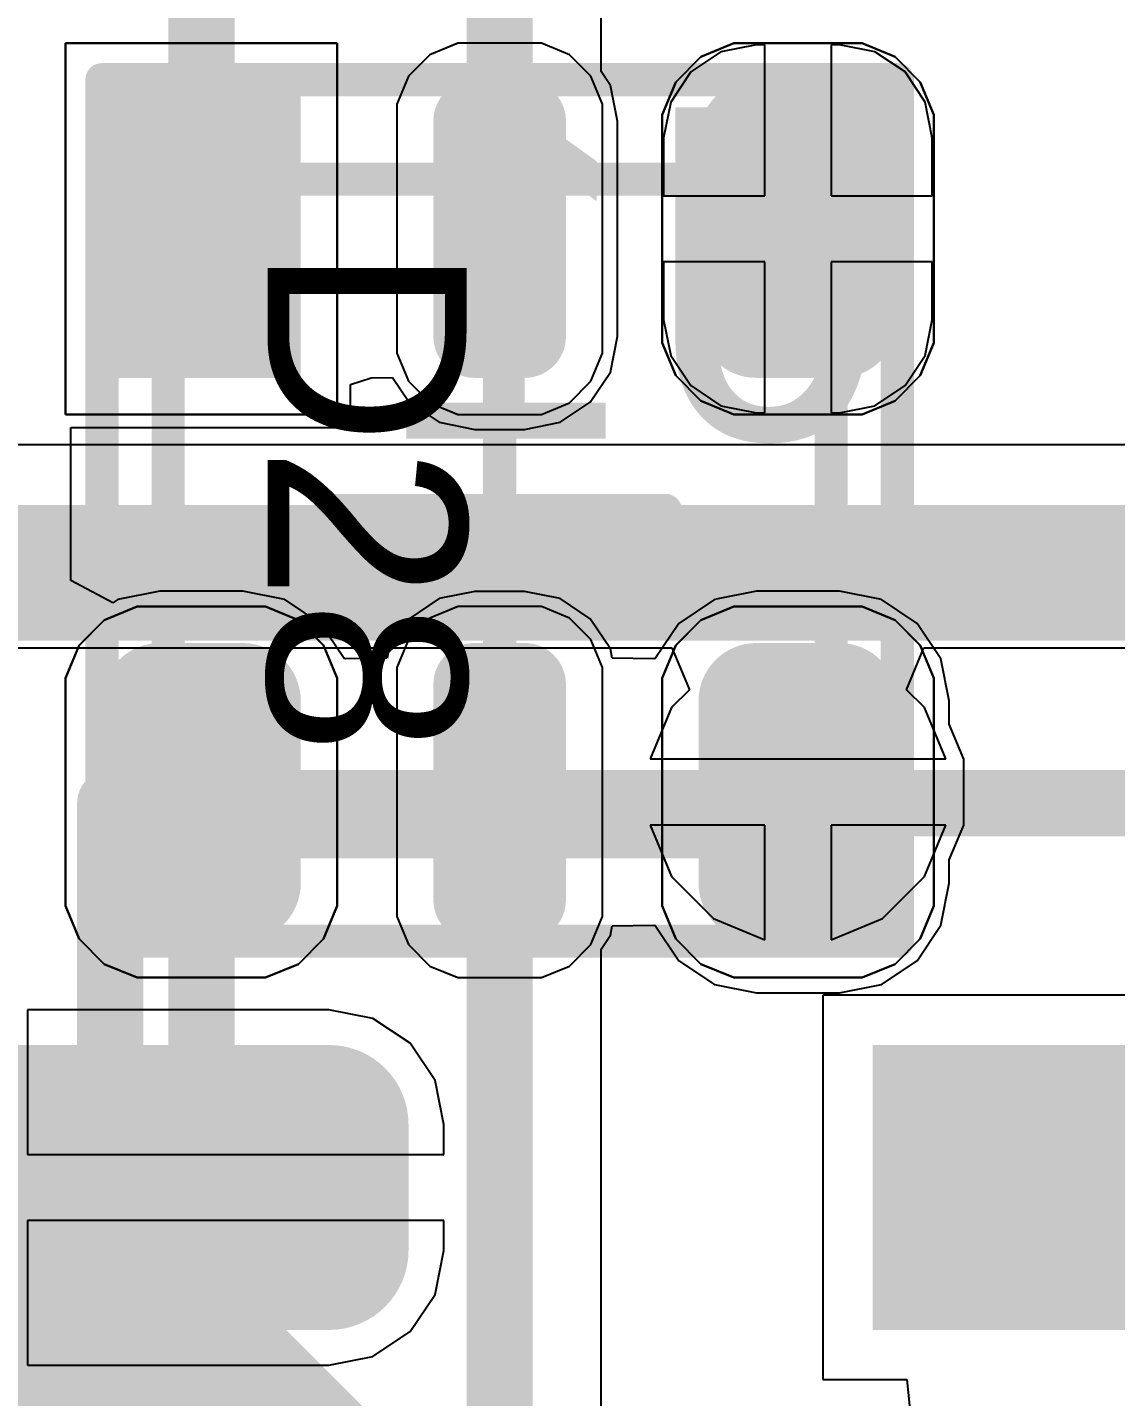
# Model space of a CAD drawing. Header units: inches. Extents: x -5 to 179, y -47 to 8.
# Drawn here: x 66.575 to 69.858, y -13.566 to -9.434 of the extents above; entities that cross this region are included whole.
import ezdxf

# ---------------------------------------------------------------- set-up
doc = ezdxf.new("R2010")
doc.units = ezdxf.units.IN
for name, color, linetype in [('Bottom 3D Body', 56, 'Continuous'), ('Bottom Courtyard', 56, 'Continuous'), ('Bottom Layer', 5, 'Continuous'), ('Bottom Overlay', 54, 'Continuous'), ('Bottom Solder', 6, 'Continuous'), ('Mechanical 1', 6, 'Continuous'), ('Top 3D Body', 56, 'Continuous'), ('Top Courtyard', 56, 'Continuous'), ('Top Layer', 1, 'Continuous'), ('Top Overlay', 2, 'Continuous'), ('Top Paste', 8, 'Continuous'), ('Top Solder', 216, 'Continuous'), ('Via Holes', 16, 'Continuous')]:
    doc.layers.add(name, color=color, linetype=linetype)
doc.styles.add('Arial', font='', dxfattribs={"height": 0.2})
doc.styles.get('Arial').set_extended_font_data('Arial')

# ---------------------------------------------------------------- blocks, each defined once
blk = doc.blocks.new('SMDHDRV10P127_2X5_615X330X560B_B_992')
at = {"layer": 'Bottom Layer'}
blk.add_hatch(color=5, dxfattribs=at).paths.add_polyline_path([(-3.15, -2.16), (-0.75, -2.16), (-0.75, -2.92), (-3.15, -2.92)])
h = blk.add_hatch(color=5, dxfattribs=at)
edge = h.paths.add_edge_path()
edge.add_arc((0.94, -2.35), 0.19, 90, 180)
edge.add_line((0.75, -2.35), (0.75, -2.73))
edge.add_arc((0.94, -2.73), 0.19, 180, 270)
edge.add_line((0.94, -2.92), (2.96, -2.92))
edge.add_arc((2.96, -2.73), 0.19, 270, 360)
edge.add_line((3.15, -2.73), (3.15, -2.35))
edge.add_arc((2.96, -2.35), 0.19, 0, 90)
edge.add_line((2.96, -2.16), (0.94, -2.16))
at = {"layer": 'Bottom Solder'}
blk.add_hatch(color=6, dxfattribs=at).paths.add_polyline_path([(-3.2, -2.11), (-0.7, -2.11), (-0.7, -2.97), (-3.2, -2.97)])
h = blk.add_hatch(color=6, dxfattribs=at)
edge = h.paths.add_edge_path()
edge.add_arc((0.94, -2.35), 0.24, 90, 180)
edge.add_line((0.7, -2.35), (0.7, -2.73))
edge.add_arc((0.94, -2.73), 0.24, 180, 270)
edge.add_line((0.94, -2.97), (2.96, -2.97))
edge.add_arc((2.96, -2.73), 0.24, 270, 360)
edge.add_line((3.2, -2.73), (3.2, -2.35))
edge.add_arc((2.96, -2.35), 0.24, 0, 90)
edge.add_line((2.96, -2.11), (0.94, -2.11))
at = {"layer": 'Bottom 3D Body'}
for points in [[(1.6, 3.7, 0.2, 0.2, 0), (1.6, -3.7, 0.2, 0.2, 0)], [(1.6, -3.7, 0.2, 0.2, 0), (-1.6, -3.7, 0.2, 0.2, 0)]]:
    blk.add_lwpolyline(points, format="xyseb", dxfattribs=at)
blk.add_lwpolyline([(1.55, -3.7, 0.1, 0.1, 1), (1.65, -3.7, 0.1, 0.1, 1)], format="xyseb", close=True, dxfattribs=at)
blk.add_lwpolyline([(1.55, -3.7, 0.1, 0.1, 1), (1.65, -3.7, 0.1, 0.1, 1)], format="xyseb", close=True, dxfattribs=at)
at = {"layer": 'Bottom Courtyard'}
blk.add_lwpolyline([(3.5, -4.5, 0.2, 0.2, 0), (-3.5, -4.5, 0.2, 0.2, 0)], format="xyseb", dxfattribs=at)
at = {"layer": 'Bottom Overlay'}
blk.add_lwpolyline([(1.95, -4.29, 0.2, 0.2, 0), (-1.95, -4.29, 0.2, 0.2, 0)], format="xyseb", dxfattribs=at)
blk = doc.blocks.new('APA_RGB_LED_2020_1068')
at = {"layer": 'Top Layer'}
h = blk.add_hatch(color=1, dxfattribs=at)
edge = h.paths.add_edge_path()
edge.add_arc((-1.125, 1.025), 0.125, 90, 180)
edge.add_line((-1.25, 1.025), (-1.25, 0.775))
edge.add_arc((-1.125, 0.775), 0.125, 180, 270)
edge.add_line((-1.125, 0.65), (-0.575, 0.65))
edge.add_arc((-0.575, 0.775), 0.125, 270, 360)
edge.add_line((-0.45, 0.775), (-0.45, 1.025))
edge.add_arc((-0.575, 1.025), 0.125, 0, 90)
edge.add_line((-0.575, 1.15), (-1.125, 1.15))
h = blk.add_hatch(color=1, dxfattribs=at)
edge = h.paths.add_edge_path()
edge.add_arc((0.575, 1.025), 0.125, 90, 180)
edge.add_line((0.45, 1.025), (0.45, 0.775))
edge.add_arc((0.575, 0.775), 0.125, 180, 270)
edge.add_line((0.575, 0.65), (1.125, 0.65))
edge.add_arc((1.125, 0.775), 0.125, 270, 360)
edge.add_line((1.25, 0.775), (1.25, 1.025))
edge.add_arc((1.125, 1.025), 0.125, 0, 90)
edge.add_line((1.125, 1.15), (0.575, 1.15))
h = blk.add_hatch(color=1, dxfattribs=at)
edge = h.paths.add_edge_path()
edge.add_arc((-1.175, 0.075), 0.075, 90, 180)
edge.add_line((-1.25, 0.075), (-1.25, -0.075))
edge.add_arc((-1.175, -0.075), 0.075, 180, 270)
edge.add_line((-1.175, -0.15), (-0.525, -0.15))
edge.add_arc((-0.525, -0.075), 0.075, 270, 360)
edge.add_line((-0.45, -0.075), (-0.45, 0.075))
edge.add_arc((-0.525, 0.075), 0.075, 0, 90)
edge.add_line((-0.525, 0.15), (-1.175, 0.15))
h = blk.add_hatch(color=1, dxfattribs=at)
edge = h.paths.add_edge_path()
edge.add_arc((0.525, 0.075), 0.075, 90, 180)
edge.add_line((0.45, 0.075), (0.45, -0.075))
edge.add_arc((0.525, -0.075), 0.075, 180, 270)
edge.add_line((0.525, -0.15), (1.175, -0.15))
edge.add_arc((1.175, -0.075), 0.075, 270, 360)
edge.add_line((1.25, -0.075), (1.25, 0.075))
edge.add_arc((1.175, 0.075), 0.075, 0, 90)
edge.add_line((1.175, 0.15), (0.525, 0.15))
blk.add_hatch(color=1, dxfattribs=at).paths.add_polyline_path([(-1.25, -0.65), (-0.45, -0.65), (-0.45, -1.15), (-1.25, -1.15)])
h = blk.add_hatch(color=1, dxfattribs=at)
edge = h.paths.add_edge_path()
edge.add_arc((0.575, -0.775), 0.125, 90, 180)
edge.add_line((0.45, -0.775), (0.45, -1.025))
edge.add_arc((0.575, -1.025), 0.125, 180, 270)
edge.add_line((0.575, -1.15), (1.125, -1.15))
edge.add_arc((1.125, -1.025), 0.125, 270, 360)
edge.add_line((1.25, -1.025), (1.25, -0.775))
edge.add_arc((1.125, -0.775), 0.125, 0, 90)
edge.add_line((1.125, -0.65), (0.575, -0.65))
at = {"layer": 'Top Paste'}
h = blk.add_hatch(color=8, dxfattribs=at)
edge = h.paths.add_edge_path()
edge.add_arc((-1.125, 1.025), 0.125, 90, 180)
edge.add_line((-1.25, 1.025), (-1.25, 0.775))
edge.add_arc((-1.125, 0.775), 0.125, 180, 270)
edge.add_line((-1.125, 0.65), (-0.575, 0.65))
edge.add_arc((-0.575, 0.775), 0.125, 270, 360)
edge.add_line((-0.45, 0.775), (-0.45, 1.025))
edge.add_arc((-0.575, 1.025), 0.125, 0, 90)
edge.add_line((-0.575, 1.15), (-1.125, 1.15))
h = blk.add_hatch(color=8, dxfattribs=at)
edge = h.paths.add_edge_path()
edge.add_arc((0.575, 1.025), 0.125, 90, 180)
edge.add_line((0.45, 1.025), (0.45, 0.775))
edge.add_arc((0.575, 0.775), 0.125, 180, 270)
edge.add_line((0.575, 0.65), (1.125, 0.65))
edge.add_arc((1.125, 0.775), 0.125, 270, 360)
edge.add_line((1.25, 0.775), (1.25, 1.025))
edge.add_arc((1.125, 1.025), 0.125, 0, 90)
edge.add_line((1.125, 1.15), (0.575, 1.15))
h = blk.add_hatch(color=8, dxfattribs=at)
edge = h.paths.add_edge_path()
edge.add_arc((-1.175, 0.075), 0.075, 90, 180)
edge.add_line((-1.25, 0.075), (-1.25, -0.075))
edge.add_arc((-1.175, -0.075), 0.075, 180, 270)
edge.add_line((-1.175, -0.15), (-0.525, -0.15))
edge.add_arc((-0.525, -0.075), 0.075, 270, 360)
edge.add_line((-0.45, -0.075), (-0.45, 0.075))
edge.add_arc((-0.525, 0.075), 0.075, 0, 90)
edge.add_line((-0.525, 0.15), (-1.175, 0.15))
h = blk.add_hatch(color=8, dxfattribs=at)
edge = h.paths.add_edge_path()
edge.add_arc((0.525, 0.075), 0.075, 90, 180)
edge.add_line((0.45, 0.075), (0.45, -0.075))
edge.add_arc((0.525, -0.075), 0.075, 180, 270)
edge.add_line((0.525, -0.15), (1.175, -0.15))
edge.add_arc((1.175, -0.075), 0.075, 270, 360)
edge.add_line((1.25, -0.075), (1.25, 0.075))
edge.add_arc((1.175, 0.075), 0.075, 0, 90)
edge.add_line((1.175, 0.15), (0.525, 0.15))
blk.add_hatch(color=8, dxfattribs=at).paths.add_polyline_path([(-1.25, -0.65), (-0.45, -0.65), (-0.45, -1.15), (-1.25, -1.15)])
h = blk.add_hatch(color=8, dxfattribs=at)
edge = h.paths.add_edge_path()
edge.add_arc((0.575, -0.775), 0.125, 90, 180)
edge.add_line((0.45, -0.775), (0.45, -1.025))
edge.add_arc((0.575, -1.025), 0.125, 180, 270)
edge.add_line((0.575, -1.15), (1.125, -1.15))
edge.add_arc((1.125, -1.025), 0.125, 270, 360)
edge.add_line((1.25, -1.025), (1.25, -0.775))
edge.add_arc((1.125, -0.775), 0.125, 0, 90)
edge.add_line((1.125, -0.65), (0.575, -0.65))
at = {"layer": 'Top Solder'}
h = blk.add_hatch(color=216, dxfattribs=at)
edge = h.paths.add_edge_path()
edge.add_arc((-1.125, 1.025), 0.175, 90, 180)
edge.add_line((-1.3, 1.025), (-1.3, 0.775))
edge.add_arc((-1.125, 0.775), 0.175, 180, 270)
edge.add_line((-1.125, 0.6), (-0.575, 0.6))
edge.add_arc((-0.575, 0.775), 0.175, 270, 360)
edge.add_line((-0.4, 0.775), (-0.4, 1.025))
edge.add_arc((-0.575, 1.025), 0.175, 0, 90)
edge.add_line((-0.575, 1.2), (-1.125, 1.2))
h = blk.add_hatch(color=216, dxfattribs=at)
edge = h.paths.add_edge_path()
edge.add_arc((0.575, 1.025), 0.175, 90, 180)
edge.add_line((0.4, 1.025), (0.4, 0.775))
edge.add_arc((0.575, 0.775), 0.175, 180, 270)
edge.add_line((0.575, 0.6), (1.125, 0.6))
edge.add_arc((1.125, 0.775), 0.175, 270, 360)
edge.add_line((1.3, 0.775), (1.3, 1.025))
edge.add_arc((1.125, 1.025), 0.175, 0, 90)
edge.add_line((1.125, 1.2), (0.575, 1.2))
h = blk.add_hatch(color=216, dxfattribs=at)
edge = h.paths.add_edge_path()
edge.add_arc((-1.175, 0.075), 0.125, 90, 180)
edge.add_line((-1.3, 0.075), (-1.3, -0.075))
edge.add_arc((-1.175, -0.075), 0.125, 180, 270)
edge.add_line((-1.175, -0.2), (-0.525, -0.2))
edge.add_arc((-0.525, -0.075), 0.125, 270, 360)
edge.add_line((-0.4, -0.075), (-0.4, 0.075))
edge.add_arc((-0.525, 0.075), 0.125, 0, 90)
edge.add_line((-0.525, 0.2), (-1.175, 0.2))
h = blk.add_hatch(color=216, dxfattribs=at)
edge = h.paths.add_edge_path()
edge.add_arc((0.525, 0.075), 0.125, 90, 180)
edge.add_line((0.4, 0.075), (0.4, -0.075))
edge.add_arc((0.525, -0.075), 0.125, 180, 270)
edge.add_line((0.525, -0.2), (1.175, -0.2))
edge.add_arc((1.175, -0.075), 0.125, 270, 360)
edge.add_line((1.3, -0.075), (1.3, 0.075))
edge.add_arc((1.175, 0.075), 0.125, 0, 90)
edge.add_line((1.175, 0.2), (0.525, 0.2))
blk.add_hatch(color=216, dxfattribs=at).paths.add_polyline_path([(-1.3, -0.6), (-0.4, -0.6), (-0.4, -1.2), (-1.3, -1.2)])
h = blk.add_hatch(color=216, dxfattribs=at)
edge = h.paths.add_edge_path()
edge.add_arc((0.575, -0.775), 0.175, 90, 180)
edge.add_line((0.4, -0.775), (0.4, -1.025))
edge.add_arc((0.575, -1.025), 0.175, 180, 270)
edge.add_line((0.575, -1.2), (1.125, -1.2))
edge.add_arc((1.125, -1.025), 0.175, 270, 360)
edge.add_line((1.3, -1.025), (1.3, -0.775))
edge.add_arc((1.125, -0.775), 0.175, 0, 90)
edge.add_line((1.125, -0.6), (0.575, -0.6))
at = {"layer": 'Top 3D Body'}
for points in [[(1, 1, 0.1, 0.1, 0), (-1, 1, 0.1, 0.1, 0)], [(-1, -1, 0.1, 0.1, 0), (-1, 1, 0.1, 0.1, 0)], [(1, -1, 0.1, 0.1, 0), (1, 1, 0.1, 0.1, 0)], [(1, -1, 0.1, 0.1, 0), (-1, -1, 0.1, 0.1, 0)]]:
    blk.add_lwpolyline(points, format="xyseb", dxfattribs=at)
for points in [[(-1.025, 1, 0.05, 0.05, 1), (-0.975, 1, 0.05, 0.05, 1)], [(-1.025, 1, 0.05, 0.05, 1), (-0.975, 1, 0.05, 0.05, 1)], [(0.975, 1, 0.05, 0.05, 1), (1.025, 1, 0.05, 0.05, 1)], [(0.975, 1, 0.05, 0.05, 1), (1.025, 1, 0.05, 0.05, 1)], [(-1.025, -1, 0.05, 0.05, 1), (-0.975, -1, 0.05, 0.05, 1)], [(-1.025, -1, 0.05, 0.05, 1), (-0.975, -1, 0.05, 0.05, 1)], [(0.975, -1, 0.05, 0.05, 1), (1.025, -1, 0.05, 0.05, 1)], [(0.975, -1, 0.05, 0.05, 1), (1.025, -1, 0.05, 0.05, 1)]]:
    blk.add_lwpolyline(points, format="xyseb", close=True, dxfattribs=at)
at = {"layer": 'Top Courtyard'}
for points in [[(-1.3, -1.2, 0.1, 0.1, 0), (-1.3, 1.2, 0.1, 0.1, 0)], [(1.3, 1.2, 0.1, 0.1, 0), (-1.3, 1.2, 0.1, 0.1, 0)], [(1.3, -1.2, 0.1, 0.1, 0), (1.3, 1.2, 0.1, 0.1, 0)], [(0, -0.5, 0.1, 0.1, 0), (0, 0.5, 0.1, 0.1, 0)], [(0.5, 0, 0.1, 0.1, 0), (-0.5, 0, 0.1, 0.1, 0)], [(1.3, -1.2, 0.1, 0.1, 0), (-1.3, -1.2, 0.1, 0.1, 0)]]:
    blk.add_lwpolyline(points, format="xyseb", dxfattribs=at)
for points in [[(-1.325, 1.2, 0.05, 0.05, 1), (-1.275, 1.2, 0.05, 0.05, 1)], [(-1.325, 1.2, 0.05, 0.05, 1), (-1.275, 1.2, 0.05, 0.05, 1)], [(1.275, 1.2, 0.05, 0.05, 1), (1.325, 1.2, 0.05, 0.05, 1)], [(1.275, 1.2, 0.05, 0.05, 1), (1.325, 1.2, 0.05, 0.05, 1)], [(-0.025, 0.5, 0.05, 0.05, 1), (0.025, 0.5, 0.05, 0.05, 1)], [(-0.525, 0, 0.05, 0.05, 1), (-0.475, 0, 0.05, 0.05, 1)], [(0.475, 0, 0.05, 0.05, 1), (0.525, 0, 0.05, 0.05, 1)], [(-0.025, -0.5, 0.05, 0.05, 1), (0.025, -0.5, 0.05, 0.05, 1)], [(-1.325, -1.2, 0.05, 0.05, 1), (-1.275, -1.2, 0.05, 0.05, 1)], [(-1.325, -1.2, 0.05, 0.05, 1), (-1.275, -1.2, 0.05, 0.05, 1)], [(1.275, -1.2, 0.05, 0.05, 1), (1.325, -1.2, 0.05, 0.05, 1)], [(1.275, -1.2, 0.05, 0.05, 1), (1.325, -1.2, 0.05, 0.05, 1)]]:
    blk.add_lwpolyline(points, format="xyseb", close=True, dxfattribs=at)
at = {"layer": 'Top Overlay'}
for p, q in [((-1.2929, 1.2689), (-1.1937, 1.31)), ((-1.1937, 1.31), (-1.14, 1.31)), ((-1.14, 1.31), (-1.14, 1.31)), ((-1.14, 1.31), (-0.56, 1.31)), ((-0.56, 1.31), (-0.5063, 1.31)), ((-0.5063, 1.31), (-0.4071, 1.2689)), ((0.4071, 1.2689), (0.5063, 1.31)), ((0.5063, 1.31), (0.56, 1.31)), ((0.56, 1.31), (0.56, 1.31)), ((0.56, 1.31), (1.14, 1.31)), ((1.14, 1.31), (1.1937, 1.31)), ((1.1937, 1.31), (1.2929, 1.2689)), ((-1.3689, 1.1929), (-1.2929, 1.2689)), ((-0.4071, 1.2689), (-0.3311, 1.1929)), ((0.3311, 1.1929), (0.4071, 1.2689)), ((1.2929, 1.2689), (1.3689, 1.1929)), ((-1.41, 1.0937), (-1.3689, 1.1929)), ((-0.3311, 1.1929), (-0.29, 1.0937)), ((0.29, 1.0937), (0.3311, 1.1929)), ((1.3689, 1.1929), (1.41, 1.0937)), ((-1.41, 1.04), (-1.41, 1.0937)), ((-0.29, 1.0937), (-0.29, 1.04)), ((0.29, 1.04), (0.29, 1.0937)), ((1.41, 1.0937), (1.41, 1.04)), ((-1.41, 0.76), (-1.41, 1.04)), ((-0.29, 1.04), (-0.29, 1.04)), ((-0.29, 1.04), (-0.29, 0.76)), ((0.29, 0.76), (0.29, 1.04)), ((1.41, 1.04), (1.41, 1.04)), ((1.41, 1.04), (1.41, 0.76)), ((-1.41, 0.76), (-1.41, 0.76)), ((-1.41, 0.7063), (-1.41, 0.76)), ((-0.29, 0.76), (-0.29, 0.7063)), ((0.29, 0.76), (0.29, 0.76)), ((0.29, 0.7063), (0.29, 0.76)), ((1.41, 0.76), (1.41, 0.7063)), ((-1.3689, 0.6071), (-1.41, 0.7063)), ((-0.29, 0.7063), (-0.3311, 0.6071)), ((0.3311, 0.6071), (0.29, 0.7063)), ((1.41, 0.7063), (1.3689, 0.6071)), ((-1.2929, 0.5311), (-1.3689, 0.6071)), ((-0.3311, 0.6071), (-0.4071, 0.5311)), ((0.4071, 0.5311), (0.3311, 0.6071)), ((1.3689, 0.6071), (1.2929, 0.5311)), ((-1.1937, 0.49), (-1.2929, 0.5311)), ((-0.4071, 0.5311), (-0.5063, 0.49)), ((0.5063, 0.49), (0.4071, 0.5311)), ((1.2929, 0.5311), (1.1937, 0.49)), ((-1.14, 0.49), (-1.1937, 0.49)), ((-0.56, 0.49), (-1.14, 0.49)), ((-0.5063, 0.49), (-0.56, 0.49)), ((-0.56, 0.49), (-0.56, 0.49)), ((0.56, 0.49), (0.5063, 0.49)), ((1.14, 0.49), (0.56, 0.49)), ((1.1937, 0.49), (1.14, 0.49)), ((1.14, 0.49), (1.14, 0.49)), ((-1.2258, 0.31), (-1.3103, 0.275)), ((-1.18, 0.31), (-1.2258, 0.31)), ((-0.52, 0.31), (-1.18, 0.31)), ((-0.4742, 0.31), (-0.52, 0.31)), ((-0.52, 0.31), (-0.52, 0.31)), ((-0.3897, 0.275), (-0.4742, 0.31)), ((0.4743, 0.31), (0.3897, 0.275)), ((0.52, 0.31), (0.4743, 0.31)), ((1.18, 0.31), (0.52, 0.31)), ((1.2258, 0.31), (1.18, 0.31)), ((1.18, 0.31), (1.18, 0.31)), ((1.3103, 0.275), (1.2258, 0.31)), ((-1.3103, 0.275), (-1.375, 0.2103)), ((-0.325, 0.2103), (-0.3897, 0.275)), ((0.3897, 0.275), (0.325, 0.2103)), ((1.375, 0.2103), (1.3103, 0.275)), ((-1.375, 0.2103), (-1.41, 0.1257)), ((-0.29, 0.1257), (-0.325, 0.2103)), ((0.325, 0.2103), (0.29, 0.1257)), ((1.41, 0.1257), (1.375, 0.2103)), ((-1.41, 0.1257), (-1.41, 0.08)), ((-0.29, 0.08), (-0.29, 0.1257)), ((0.29, 0.1257), (0.29, 0.08)), ((1.41, 0.08), (1.41, 0.1257)), ((-1.41, 0.08), (-1.41, -0.08)), ((-1.41, 0.08), (-1.41, 0.08)), ((-0.29, -0.08), (-0.29, 0.08)), ((0.29, 0.08), (0.29, -0.08)), ((0.29, 0.08), (0.29, 0.08)), ((1.41, -0.08), (1.41, 0.08)), ((-1.41, -0.08), (-1.41, -0.1258)), ((-0.29, -0.1258), (-0.29, -0.08)), ((-0.29, -0.08), (-0.29, -0.08)), ((0.29, -0.08), (0.29, -0.1258)), ((1.41, -0.1258), (1.41, -0.08)), ((1.41, -0.08), (1.41, -0.08)), ((-1.41, -0.1258), (-1.375, -0.2103)), ((-0.325, -0.2103), (-0.29, -0.1258)), ((0.29, -0.1258), (0.325, -0.2103)), ((1.375, -0.2103), (1.41, -0.1258)), ((-1.375, -0.2103), (-1.3103, -0.275)), ((-0.3897, -0.275), (-0.325, -0.2103)), ((0.325, -0.2103), (0.3897, -0.275)), ((1.3103, -0.275), (1.375, -0.2103)), ((-1.3103, -0.275), (-1.2258, -0.31)), ((-0.4742, -0.31), (-0.3897, -0.275)), ((0.3897, -0.275), (0.4743, -0.31)), ((1.2258, -0.31), (1.3103, -0.275)), ((-1.2258, -0.31), (-1.18, -0.31)), ((-1.18, -0.31), (-1.18, -0.31)), ((-1.18, -0.31), (-0.52, -0.31)), ((-0.52, -0.31), (-0.4742, -0.31)), ((0.4743, -0.31), (0.52, -0.31)), ((0.52, -0.31), (0.52, -0.31)), ((0.52, -0.31), (1.18, -0.31)), ((1.18, -0.31), (1.2258, -0.31)), ((-1.41, -1.31), (-1.41, -0.49)), ((-1.41, -0.49), (-0.29, -0.49)), ((-0.29, -0.49), (-0.29, -1.31)), ((0.4071, -0.5311), (0.5063, -0.49)), ((0.5063, -0.49), (0.56, -0.49)), ((0.56, -0.49), (0.56, -0.49)), ((0.56, -0.49), (1.14, -0.49)), ((1.14, -0.49), (1.1937, -0.49)), ((1.1937, -0.49), (1.2929, -0.5311)), ((0.3311, -0.6071), (0.4071, -0.5311)), ((1.2929, -0.5311), (1.3689, -0.6071)), ((0.29, -0.7063), (0.3311, -0.6071)), ((1.3689, -0.6071), (1.41, -0.7063)), ((0.29, -0.76), (0.29, -0.7063)), ((1.41, -0.7063), (1.41, -0.76)), ((0.29, -1.04), (0.29, -0.76)), ((1.41, -0.76), (1.41, -0.76)), ((1.41, -0.76), (1.41, -1.04)), ((0.29, -1.04), (0.29, -1.04)), ((0.29, -1.0937), (0.29, -1.04)), ((1.41, -1.04), (1.41, -1.0937)), ((0.3311, -1.1929), (0.29, -1.0937)), ((1.41, -1.0937), (1.3689, -1.1929)), ((0.4071, -1.2689), (0.3311, -1.1929)), ((1.3689, -1.1929), (1.2929, -1.2689)), ((0.5063, -1.31), (0.4071, -1.2689)), ((1.2929, -1.2689), (1.1937, -1.31)), ((-0.29, -1.31), (-1.41, -1.31)), ((0.56, -1.31), (0.5063, -1.31)), ((1.14, -1.31), (0.56, -1.31)), ((1.1937, -1.31), (1.14, -1.31)), ((1.14, -1.31), (1.14, -1.31))]:
    blk.add_line(p, q, dxfattribs=at)
at = {"layer": 'Top Courtyard', "style": 'Arial'}
blk.add_text('D28', height=0.6, dxfattribs=at).set_placement((-0.8, -0.7))

msp = doc.modelspace()

# ---------------------------------------------------------------- hatches: boundary and pattern name
at = {"layer": 'Bottom Layer'}
h = msp.add_hatch(color=5, dxfattribs=at)
edge = h.paths.add_edge_path()
edge.add_arc((68.9, -11.7417), 0.3, 0, 360)
at = {"layer": 'Top Layer'}
h = msp.add_hatch(color=1, dxfattribs=at)
edge = h.paths.add_edge_path()
edge.add_arc((68.9, -11.7417), 0.3, 0, 360)
at = {"layer": 'Via Holes'}
h = msp.add_hatch(color=7, dxfattribs=at)
edge = h.paths.add_edge_path()
edge.add_arc((68.9, -11.7417), 0.15, 0, 360)

# ---------------------------------------------------------------- linework, layer by layer
at = {"layer": 'Bottom Layer'}
for p, q in [((70.95, -10.6941), (66.2, -10.6941)), ((66.3267, -11.3059), (68.5198, -11.3059)), ((68.5198, -11.3059), (68.5724, -11.4329)), ((69.2276, -11.4329), (69.2802, -11.3059)), ((69.2802, -11.3059), (70.8233, -11.3059)), ((68.5724, -11.4329), (68.5185, -11.4868)), ((69.2815, -11.4868), (69.2276, -11.4329)), ((68.5185, -11.4868), (68.4543, -11.6417)), ((69.3457, -11.6417), (69.2815, -11.4868)), ((68.4543, -11.6417), (69.3457, -11.6417)), ((68.8, -11.8417), (68.4543, -11.8417)), ((68.4543, -11.8417), (68.5185, -11.9966)), ((68.8, -12.1873), (68.8, -11.8417)), ((69.3457, -11.8417), (69, -11.8417)), ((69, -11.8417), (69, -12.1873)), ((69.2815, -11.9966), (69.3457, -11.8417)), ((68.5185, -11.9966), (68.6451, -12.1232)), ((69.1549, -12.1232), (69.2815, -11.9966)), ((68.6451, -12.1232), (68.8, -12.1873)), ((69, -12.1873), (69.1549, -12.1232)), ((71.6928, -12.355), (68.975, -12.355)), ((68.975, -12.355), (68.975, -13.515)), ((67.485, -12.3984), (66.575, -12.3984)), ((66.575, -12.3984), (66.575, -12.835)), ((67.6177, -12.4247), (67.485, -12.3984)), ((67.7301, -12.4999), (67.6177, -12.4247)), ((67.8053, -12.6124), (67.7301, -12.4999)), ((67.8317, -12.745), (67.8053, -12.6124)), ((67.8317, -12.835), (67.8317, -12.745)), ((66.575, -12.835), (67.8317, -12.835)), ((67.8317, -13.035), (66.575, -13.035)), ((66.575, -13.035), (66.575, -13.4717)), ((67.8317, -13.125), (67.8317, -13.035)), ((67.8053, -13.2577), (67.8317, -13.125)), ((67.7301, -13.3701), (67.8053, -13.2577)), ((67.6177, -13.4453), (67.7301, -13.3701)), ((67.485, -13.4717), (67.6177, -13.4453)), ((66.575, -13.4717), (67.485, -13.4717)), ((68.975, -13.515), (69.2287, -13.515)), ((69.2287, -13.515), (69.2412, -13.642))]:
    msp.add_line(p, q, dxfattribs=at)
msp.add_lwpolyline([(66.2, -11, 0.2, 0.2, 0), (70.95, -11, 0.2, 0.2, 0)], format="xyseb", dxfattribs=at)
at = {"layer": 'Mechanical 1'}
msp.add_lwpolyline([(60.925, -7.5, 0.8, 0.8, 0), (87.6552, -34.2302, 0.8, 0.8, 0)], format="xyseb", dxfattribs=at)
at = {"layer": 'Top Layer'}
for p, q in [((68.3059, -9.5672), (68.3059, -7.6828)), ((68.775, -9.4863), (68.6677, -9.5076)), ((68.8, -9.4863), (68.775, -9.4863)), ((68.8, -9.9417), (68.8, -9.4863)), ((69.025, -9.4863), (69, -9.4863)), ((69, -9.4863), (69, -9.9417)), ((69.1323, -9.5076), (69.025, -9.4863)), ((68.6677, -9.5076), (68.5767, -9.5684)), ((69.2233, -9.5684), (69.1323, -9.5076)), ((68.334, -9.6094), (68.3059, -9.5672)), ((68.5767, -9.5684), (68.516, -9.6594)), ((69.284, -9.6594), (69.2233, -9.5684)), ((68.3554, -9.7167), (68.334, -9.6094)), ((68.516, -9.6594), (68.4946, -9.7667)), ((69.3054, -9.7667), (69.284, -9.6594)), ((68.3554, -10.3667), (68.3554, -9.7167)), ((68.4946, -9.7667), (68.4946, -9.9417)), ((69.3054, -9.9417), (69.3054, -9.7667)), ((68.4946, -9.9417), (68.8, -9.9417)), ((69, -9.9417), (69.3054, -9.9417)), ((68.8, -10.1417), (68.4946, -10.1417)), ((68.4946, -10.1417), (68.4946, -10.3167)), ((68.8, -10.5971), (68.8, -10.1417)), ((69.3054, -10.1417), (69, -10.1417)), ((69, -10.1417), (69, -10.5971)), ((69.3054, -10.3167), (69.3054, -10.1417)), ((68.4946, -10.3167), (68.516, -10.424)), ((69.284, -10.424), (69.3054, -10.3167)), ((68.334, -10.474), (68.3554, -10.3667)), ((68.516, -10.424), (68.5767, -10.5149)), ((69.2233, -10.5149), (69.284, -10.424)), ((67.55, -10.5116), (67.612, -10.4915)), ((67.612, -10.4915), (67.677, -10.4905)), ((67.677, -10.4905), (67.7267, -10.5649)), ((68.2733, -10.5649), (68.334, -10.474)), ((67.55, -10.6417), (67.55, -10.5116)), ((68.5767, -10.5149), (68.6677, -10.5757)), ((69.1323, -10.5757), (69.2233, -10.5149)), ((67.7267, -10.5649), (67.8177, -10.6257)), ((68.1823, -10.6257), (68.2733, -10.5649)), ((68.6677, -10.5757), (68.775, -10.5971)), ((69.025, -10.5971), (69.1323, -10.5757)), ((68.775, -10.5971), (68.8, -10.5971)), ((69, -10.5971), (69.025, -10.5971)), ((66.7059, -11.1029), (66.7059, -10.6417)), ((66.7059, -10.6417), (67.55, -10.6417)), ((67.8177, -10.6257), (67.925, -10.6471)), ((67.925, -10.6471), (68.075, -10.6471)), ((68.075, -10.6471), (68.1823, -10.6257)), ((66.8329, -11.1708), (66.7059, -11.1029)), ((66.975, -11.1353), (66.8482, -11.1605)), ((67.225, -11.1353), (66.975, -11.1353)), ((67.3518, -11.1605), (67.225, -11.1353)), ((67.925, -11.1363), (67.8177, -11.1576)), ((68.075, -11.1363), (67.925, -11.1363)), ((68.1823, -11.1576), (68.075, -11.1363)), ((68.775, -11.1353), (68.6482, -11.1605)), ((69.025, -11.1353), (68.775, -11.1353)), ((69.1518, -11.1605), (69.025, -11.1353)), ((66.8482, -11.1605), (66.8329, -11.1708)), ((67.4593, -11.2324), (67.3518, -11.1605)), ((67.8177, -11.1576), (67.7267, -11.2184)), ((68.2733, -11.2184), (68.1823, -11.1576)), ((68.6482, -11.1605), (68.5407, -11.2324)), ((69.2593, -11.2324), (69.1518, -11.1605)), ((67.5306, -11.339), (67.4593, -11.2324)), ((67.7267, -11.2184), (67.666, -11.3094)), ((68.334, -11.3094), (68.2733, -11.2184)), ((68.5407, -11.2324), (68.4694, -11.339)), ((69.3311, -11.3399), (69.2593, -11.2324)), ((67.666, -11.3094), (67.6603, -11.338)), ((68.3397, -11.338), (68.334, -11.3094)), ((67.5348, -11.3398), (67.5306, -11.339)), ((67.6603, -11.338), (67.5348, -11.3398)), ((68.4652, -11.3398), (68.3397, -11.338)), ((68.4694, -11.339), (68.4652, -11.3398)), ((69.3564, -11.4667), (69.3311, -11.3399)), ((69.3564, -11.5369), (69.3564, -11.4667)), ((69.4, -11.6422), (69.3564, -11.5369)), ((69.4, -11.8411), (69.4, -11.6422)), ((69.3564, -11.9465), (69.4, -11.8411)), ((69.3564, -12.0167), (69.3564, -11.9465)), ((69.3311, -12.1435), (69.3564, -12.0167)), ((68.334, -12.174), (68.3397, -12.1453)), ((68.3397, -12.1453), (68.4652, -12.1435)), ((68.4652, -12.1435), (68.4694, -12.1443)), ((68.4694, -12.1443), (68.5407, -12.251)), ((69.2593, -12.251), (69.3311, -12.1435)), ((68.3059, -12.2161), (68.334, -12.174)), ((68.3059, -14.1005), (68.3059, -12.2161)), ((68.5407, -12.251), (68.6482, -12.3228)), ((69.1518, -12.3228), (69.2593, -12.251)), ((68.6482, -12.3228), (68.775, -12.348)), ((68.775, -12.348), (69.025, -12.348)), ((69.025, -12.348), (69.1518, -12.3228))]:
    msp.add_line(p, q, dxfattribs=at)
for points in [[(67.1, -10.0417, 0.2, 0.2, 0), (67.1, -7.2083, 0.2, 0.2, 0)], [(68, -10.0417, 0.2, 0.2, 0), (68, -7.2083, 0.2, 0.2, 0)], [(67.1, -14.575, 0.2, 0.2, 0), (67.1, -11.7417, 0.2, 0.2, 0)], [(68, -14.575, 0.2, 0.2, 0), (68, -11.7417, 0.2, 0.2, 0)]]:
    msp.add_lwpolyline(points, format="xyseb", dxfattribs=at)
for points in [[(67.05, -10.0417, 0.1, 0.1, 1), (67.15, -10.0417, 0.1, 0.1, 1)], [(67.95, -10.0417, 0.1, 0.1, 1), (68.05, -10.0417, 0.1, 0.1, 1)], [(67.05, -11.7417, 0.1, 0.1, 1), (67.15, -11.7417, 0.1, 0.1, 1)], [(67.95, -11.7417, 0.1, 0.1, 1), (68.05, -11.7417, 0.1, 0.1, 1)]]:
    msp.add_lwpolyline(points, format="xyseb", close=True, dxfattribs=at)
at = {"layer": 'Top Overlay'}
for p, q in [((67.51, -9.4817), (66.69, -9.4817)), ((66.69, -9.4817), (66.69, -10.6017)), ((67.51, -10.6017), (67.51, -9.4817)), ((67.8743, -9.4817), (67.7897, -9.5167)), ((68.1257, -9.4817), (67.8743, -9.4817)), ((68.2103, -9.5167), (68.1257, -9.4817)), ((68.7063, -9.4817), (68.6071, -9.5228)), ((69.0937, -9.4817), (68.7063, -9.4817)), ((69.1929, -9.5228), (69.0937, -9.4817)), ((67.7897, -9.5167), (67.725, -9.5814)), ((68.275, -9.5814), (68.2103, -9.5167)), ((68.6071, -9.5228), (68.5311, -9.5987)), ((69.2689, -9.5987), (69.1929, -9.5228)), ((67.725, -9.5814), (67.69, -9.6659)), ((68.31, -9.6659), (68.275, -9.5814)), ((68.5311, -9.5987), (68.49, -9.698)), ((69.31, -9.698), (69.2689, -9.5987)), ((67.69, -9.6659), (67.69, -9.7117)), ((68.31, -9.7117), (68.31, -9.6659)), ((68.49, -9.698), (68.49, -9.7517)), ((69.31, -9.7517), (69.31, -9.698)), ((67.69, -9.7117), (67.69, -10.3717)), ((68.31, -10.3717), (68.31, -9.7117)), ((68.49, -9.7517), (68.49, -10.3317)), ((69.31, -10.3317), (69.31, -9.7517)), ((67.69, -10.3717), (67.69, -10.4174)), ((68.31, -10.4174), (68.31, -10.3717)), ((68.49, -10.3317), (68.49, -10.3854)), ((69.31, -10.3854), (69.31, -10.3317)), ((68.49, -10.3854), (68.5311, -10.4846)), ((69.2689, -10.4846), (69.31, -10.3854)), ((67.69, -10.4174), (67.725, -10.502)), ((68.275, -10.502), (68.31, -10.4174)), ((68.5311, -10.4846), (68.6071, -10.5606)), ((69.1929, -10.5606), (69.2689, -10.4846)), ((67.725, -10.502), (67.7897, -10.5667)), ((68.2103, -10.5667), (68.275, -10.502)), ((67.7897, -10.5667), (67.8743, -10.6017)), ((68.1257, -10.6017), (68.2103, -10.5667)), ((68.6071, -10.5606), (68.7063, -10.6017)), ((69.0937, -10.6017), (69.1929, -10.5606)), ((66.69, -10.6017), (67.51, -10.6017)), ((67.8743, -10.6017), (68.1257, -10.6017)), ((68.7063, -10.6017), (69.0937, -10.6017)), ((66.9063, -11.1817), (66.8071, -11.2228)), ((67.2937, -11.1817), (66.9063, -11.1817)), ((67.3929, -11.2228), (67.2937, -11.1817)), ((67.8743, -11.1817), (67.7897, -11.2167)), ((68.1257, -11.1817), (67.8743, -11.1817)), ((68.2103, -11.2167), (68.1257, -11.1817)), ((68.7063, -11.1817), (68.6071, -11.2228)), ((69.0937, -11.1817), (68.7063, -11.1817)), ((69.1929, -11.2228), (69.0937, -11.1817)), ((66.8071, -11.2228), (66.7311, -11.2987)), ((67.4689, -11.2987), (67.3929, -11.2228)), ((67.7897, -11.2167), (67.725, -11.2814)), ((68.275, -11.2814), (68.2103, -11.2167)), ((68.6071, -11.2228), (68.5311, -11.2987)), ((69.2689, -11.2987), (69.1929, -11.2228)), ((67.725, -11.2814), (67.69, -11.3659)), ((68.31, -11.3659), (68.275, -11.2814)), ((66.7311, -11.2987), (66.69, -11.398)), ((67.51, -11.398), (67.4689, -11.2987)), ((68.5311, -11.2987), (68.49, -11.398)), ((69.31, -11.398), (69.2689, -11.2987)), ((66.69, -11.398), (66.69, -11.4517)), ((67.51, -11.4517), (67.51, -11.398)), ((67.69, -11.3659), (67.69, -11.4117)), ((68.31, -11.4117), (68.31, -11.3659)), ((68.49, -11.398), (68.49, -11.4517)), ((69.31, -11.4517), (69.31, -11.398)), ((67.69, -11.4117), (67.69, -12.0717)), ((68.31, -12.0717), (68.31, -11.4117)), ((66.69, -11.4517), (66.69, -12.0317)), ((67.51, -12.0317), (67.51, -11.4517)), ((68.49, -11.4517), (68.49, -12.0317)), ((69.31, -12.0317), (69.31, -11.4517)), ((66.69, -12.0317), (66.69, -12.0854)), ((67.51, -12.0854), (67.51, -12.0317)), ((68.49, -12.0317), (68.49, -12.0854)), ((69.31, -12.0854), (69.31, -12.0317)), ((66.69, -12.0854), (66.7311, -12.1846)), ((67.4689, -12.1846), (67.51, -12.0854)), ((67.69, -12.0717), (67.69, -12.1174)), ((68.31, -12.1174), (68.31, -12.0717)), ((68.49, -12.0854), (68.5311, -12.1846)), ((69.2689, -12.1846), (69.31, -12.0854)), ((67.69, -12.1174), (67.725, -12.202)), ((68.275, -12.202), (68.31, -12.1174)), ((66.7311, -12.1846), (66.8071, -12.2606)), ((67.3929, -12.2606), (67.4689, -12.1846)), ((68.5311, -12.1846), (68.6071, -12.2606)), ((69.1929, -12.2606), (69.2689, -12.1846)), ((67.725, -12.202), (67.7897, -12.2667)), ((68.2103, -12.2667), (68.275, -12.202)), ((66.8071, -12.2606), (66.9063, -12.3017)), ((67.2937, -12.3017), (67.3929, -12.2606)), ((67.7897, -12.2667), (67.8743, -12.3017)), ((68.1257, -12.3017), (68.2103, -12.2667)), ((68.6071, -12.2606), (68.7063, -12.3017)), ((69.0937, -12.3017), (69.1929, -12.2606)), ((66.9063, -12.3017), (67.2937, -12.3017)), ((67.8743, -12.3017), (68.1257, -12.3017)), ((68.7063, -12.3017), (69.0937, -12.3017))]:
    msp.add_line(p, q, dxfattribs=at)

# ---------------------------------------------------------------- block references
for name, p, rotation in [('APA_RGB_LED_2020_1068', (68, -10.8917), 270), ('SMDHDRV10P127_2X5_615X330X560B_B_992', (68.425, -15.475), 180)]:
    msp.add_blockref(name, p, dxfattribs=dict(rotation=rotation))

# ---------------------------------------------------------------- texts
at = {"layer": 'Bottom Overlay', "style": 'Arial', "text_generation_flag": 2}
msp.add_text('J1', height=1, dxfattribs=at).set_placement((69.125, -10.675))

doc.saveas('drawing.dxf')
